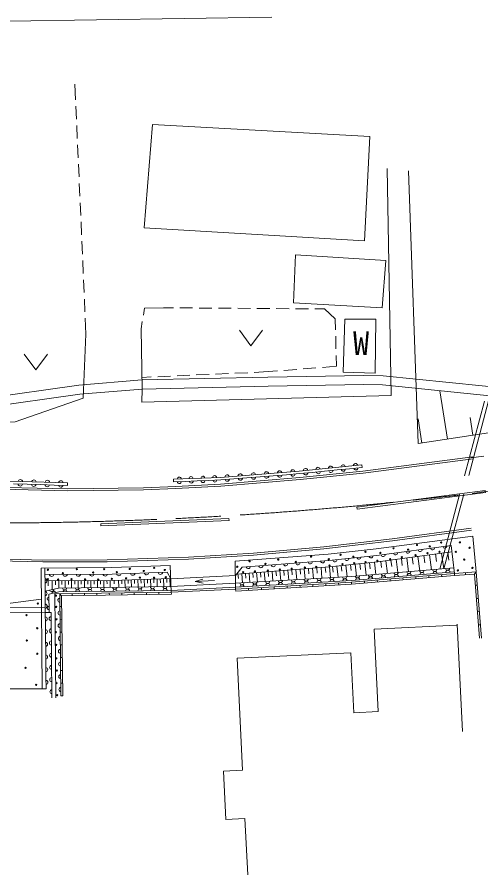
# Model space of a CAD drawing. Units: millimetres, scale not verified. Extents: x 40000 to 680000, y 20000 to 380000.
# Drawn here: x 375120 to 411152, y 250083 to 316761 of the extents above; entities that cross this region are included whole.
import ezdxf
from ezdxf.enums import TextEntityAlignment as Align

# ---------------------------------------------------------------- set-up
doc = ezdxf.new("R2010")
doc.units = ezdxf.units.MM
doc.header["$LTSCALE"] = 1000
doc.linetypes.add('CHAIN', pattern=[18.5, 12, -1.5, 3.5, -1.5])
doc.linetypes.add('DASHED', pattern=[7.5, 6, -1.5])
for name, color, linetype, lineweight in [('M-BGD', 7, 'Continuous', 13), ('M-BGD-EXST', 7, 'Continuous', 13), ('M-BMK', 2, 'CHAIN', 13), ('M-STR-HTXT', 7, 'Continuous', 13), ('M-STR-STRC', 7, 'Continuous', 13)]:
    doc.layers.add(name, color=color, linetype=linetype, lineweight=lineweight)
doc.styles.add('ＭＳ ゴシック', font='')
doc.styles.get('ＭＳ ゴシック').set_extended_font_data('MS Gothic')

msp = doc.modelspace()

# ---------------------------------------------------------------- linework, layer by layer
at = {"layer": 'M-BGD'}
for p, q in [((379662, 310332), (379608, 311560)), ((379728, 308833), (379684, 309832)), ((379794, 307335), (379750, 308334)), ((379860, 305836), (379816, 306835)), ((379927, 304337), (379883, 305336)), ((379993, 302839), (379949, 303838)), ((380059, 301340), (380015, 302339)), ((380125, 299842), (380081, 300841)), ((380191, 298343), (380147, 299342)), ((380258, 296845), (380213, 297844)), ((380324, 295346), (380280, 296345)), ((380390, 293848), (380346, 294847)), ((384926, 293582), (385019, 294137)), ((385019, 294137), (386504, 294167)), ((386504, 294167), (387256, 294162)), ((387756, 294158), (388756, 294151)), ((389256, 294147), (390256, 294140)), ((390756, 294137), (391756, 294130)), ((392256, 294126), (393256, 294119)), ((393756, 294115), (394756, 294108)), ((395256, 294105), (396256, 294098)), ((396756, 294094), (397756, 294087)), ((398256, 294083), (399008, 294078)), ((399008, 294078), (399840, 293306)), ((380466, 292120), (380412, 293348)), ((384751, 292533), (384844, 293089)), ((399840, 293306), (399860, 292464)), ((384840, 287853), (384751, 292533)), ((399872, 291964), (399896, 290964)), ((399908, 290465), (399929, 289623)), ((398338, 289498), (397341, 289420)), ((399929, 289623), (398837, 289537)), ((385543, 288789), (384823, 288757)), ((387042, 288856), (386043, 288812)), ((388540, 288923), (387541, 288878)), ((390039, 288990), (389040, 288945)), ((391538, 289056), (390538, 289012)), ((393036, 289123), (392037, 289078)), ((394256, 289177), (393536, 289145)), ((395348, 289263), (394256, 289177)), ((396843, 289380), (395846, 289302)), ((408554, 283954), (407976, 287714)), ((406577, 283650), (406288, 285530)), ((410531, 284258), (410321, 285625)), ((410387, 282491), (411376, 282642)), ((399006, 281465), (398034, 281369)), ((399978, 281562), (399006, 281465)), ((400951, 281658), (399978, 281562)), ((401923, 281755), (400951, 281658)), ((401903, 281954), (401923, 281755)), ((387258, 280832), (387267, 280632)), ((390020, 280747), (389102, 280708)), ((390938, 280785), (390020, 280747)), ((391958, 280866), (390938, 280785)), ((392979, 280948), (391958, 280866)), ((394000, 281029), (392979, 280948)), ((395020, 281110), (394000, 281029)), ((396041, 281191), (395020, 281110)), ((397062, 281273), (396041, 281191)), ((398034, 281369), (397062, 281273)), ((375889, 280447), (374840, 280476)), ((376937, 280418), (375889, 280447)), ((377985, 280388), (376937, 280418)), ((379033, 280359), (377985, 280388)), ((379039, 280559), (379033, 280359)), ((388184, 280670), (387267, 280632)), ((389102, 280708), (388184, 280670)), ((410800, 273630), (410536, 276425)), ((405398, 274726), (405543, 273652)), ((405828, 274783), (405901, 274236)), ((406266, 274842), (406416, 273725)), ((406713, 274902), (406789, 274333)), ((407168, 274964), (407325, 273802)), ((407633, 275026), (407713, 274434)), ((408107, 275090), (408270, 273881)), ((408591, 275155), (408674, 274538)), ((387099, 272050), (387018, 274123)), ((392094, 272295), (392056, 274460)), ((399623, 274048), (399668, 273622)), ((399964, 274084), (400056, 273216)), ((400311, 274121), (400358, 273679)), ((400664, 274159), (400760, 273258)), ((401025, 274197), (401074, 273739)), ((401391, 274236), (401490, 273311)), ((401761, 274275), (401811, 273809)), ((402134, 274315), (402235, 273374)), ((402511, 274355), (402561, 273880)), ((402891, 274396), (402993, 273438)), ((403373, 274454), (403439, 273967)), ((403763, 274506), (403896, 273514)), ((404160, 274559), (404228, 274053)), ((404564, 274614), (404703, 273581)), ((404977, 274669), (405048, 274143)), ((377063, 264546), (376973, 273932)), ((377288, 272446), (377273, 273934)), ((382490, 273465), (377278, 273434)), ((392280, 273474), (392308, 273117)), ((392566, 273496), (392621, 272777)), ((392854, 273519), (392882, 273156)), ((393143, 273541), (393200, 272811)), ((393435, 273564), (393464, 273196)), ((393729, 273586), (393786, 272846)), ((394025, 273609), (394054, 273236)), ((394324, 273632), (394382, 272881)), ((394624, 273655), (394653, 273277)), ((394926, 273679), (394985, 272917)), ((395231, 273702), (395261, 273318)), ((395538, 273726), (395598, 272953)), ((395847, 273750), (395877, 273360)), ((396159, 273774), (396219, 272990)), ((396472, 273798), (396503, 273403)), ((396788, 273822), (396849, 273027)), ((397106, 273847), (397137, 273446)), ((397427, 273871), (397489, 273065)), ((397749, 273896), (397781, 273490)), ((398074, 273921), (398138, 273103)), ((398402, 273947), (398434, 273534)), ((398732, 273972), (398796, 273142)), ((399064, 273998), (399096, 273580)), ((399386, 274023), (399460, 273181)), ((408113, 273266), (408100, 273415)), ((409100, 273499), (410800, 273630)), ((409112, 273350), (409100, 273499)), ((409112, 273350), (410662, 273469)), ((409962, 273415), (409950, 273565)), ((410662, 273469), (410800, 273630)), ((411046, 268484), (410662, 273469)), ((410800, 273630), (411195, 268495)), ((377533, 272935), (377535, 272563)), ((377830, 272937), (377834, 272261)), ((378101, 272939), (378103, 272631)), ((378351, 272940), (378354, 272376)), ((378601, 272942), (378602, 272661)), ((378851, 272943), (378854, 272383)), ((379101, 272945), (379102, 272666)), ((379351, 272946), (379354, 272391)), ((379601, 272948), (379602, 272671)), ((379851, 272949), (379854, 272398)), ((380101, 272951), (380102, 272676)), ((380351, 272952), (380354, 272405)), ((380601, 272954), (380602, 272681)), ((380851, 272955), (380854, 272412)), ((381101, 272957), (381102, 272686)), ((381351, 272958), (381354, 272419)), ((381601, 272960), (381602, 272691)), ((381851, 272961), (381854, 272426)), ((382101, 272963), (382102, 272696)), ((382351, 272964), (382354, 272433)), ((382658, 272971), (382667, 272703)), ((382992, 272982), (383011, 272442)), ((383242, 272991), (383252, 272718)), ((383492, 273000), (383511, 272449)), ((383742, 273008), (383751, 272731)), ((383992, 273017), (384011, 272456)), ((384242, 273026), (384251, 272743)), ((384491, 273034), (384511, 272463)), ((384741, 273043), (384751, 272755)), ((384991, 273052), (385011, 272471)), ((385241, 273060), (385251, 272767)), ((385491, 273069), (385511, 272478)), ((385741, 273078), (385751, 272779)), ((385991, 273086), (386011, 272485)), ((386240, 273095), (386251, 272792)), ((386490, 273104), (386511, 272492)), ((386740, 273112), (386751, 272804)), ((386990, 273121), (387011, 272499)), ((387059, 273088), (392075, 273356)), ((388963, 272887), (389555, 273065)), ((388963, 272887), (390461, 272957)), ((388963, 272887), (389569, 272765)), ((400108, 272618), (400099, 272768)), ((401112, 272678), (401100, 272827)), ((402113, 272762), (402100, 272911)), ((403113, 272846), (403100, 272995)), ((404113, 272930), (404100, 273079)), ((405113, 273014), (405100, 273163)), ((406113, 273098), (406100, 273247)), ((407113, 273182), (407100, 273331)), ((377297, 271459), (377288, 272446)), ((377290, 272134), (378325, 272376)), ((377599, 271898), (378362, 272076)), ((387099, 272050), (378038, 271922)), ((378325, 272376), (387093, 272500)), ((378362, 272076), (387097, 272200)), ((387099, 272050), (392094, 272295)), ((387099, 272050), (387101, 271900)), ((392094, 272295), (392102, 272146)), ((392102, 272146), (392094, 272295)), ((393103, 272205), (393094, 272354)), ((394104, 272264), (394095, 272413)), ((395104, 272323), (395096, 272472)), ((396105, 272382), (396096, 272532)), ((397106, 272441), (397097, 272591)), ((398107, 272500), (398098, 272650)), ((399107, 272559), (399098, 272709)), ((410729, 272592), (410879, 272603)), ((377306, 270472), (377297, 271459)), ((377606, 270475), (377593, 271896)), ((378117, 263842), (378038, 271922)), ((378578, 271780), (378426, 271927)), ((378426, 271927), (378526, 263998)), ((379392, 271791), (379390, 271941)), ((380356, 271805), (380353, 271955)), ((381319, 271818), (381317, 271968)), ((382283, 271832), (382281, 271982)), ((383247, 271845), (383244, 271995)), ((384210, 271859), (384208, 272009)), ((385174, 271873), (385172, 272023)), ((386138, 271886), (386135, 272036)), ((410808, 271565), (410958, 271576)), ((378589, 270938), (378439, 270936)), ((377306, 270471), (377752, 270475)), ((377316, 269485), (377306, 270472)), ((377817, 263839), (377752, 270475)), ((410887, 270538), (411037, 270549)), ((377325, 268497), (377316, 269485)), ((378601, 269947), (378451, 269945)), ((409249, 269500), (402859, 269189)), ((409729, 261238), (409325, 269559)), ((410967, 269511), (411116, 269522)), ((378614, 268956), (378464, 268954)), ((403170, 262777), (402859, 269189)), ((377335, 267510), (377325, 268497)), ((377344, 266523), (377335, 267510)), ((378626, 267965), (378476, 267963)), ((378639, 266974), (378489, 266972)), ((392217, 266925), (401062, 267355)), ((392641, 258216), (392217, 266925)), ((401062, 267355), (401290, 262685)), ((377353, 265536), (377344, 266523)), ((377363, 264548), (377353, 265536)), ((378651, 265982), (378501, 265981)), ((378664, 264991), (378514, 264989)), ((374378, 264550), (377363, 264548)), ((378676, 264000), (378526, 263998)), ((401290, 262685), (403170, 262777)), ((391158, 258144), (392641, 258216)), ((391158, 258144), (391340, 254396)), ((391340, 254396), (392823, 254468)), ((393036, 250083), (392823, 254468))]:
    msp.add_line(p, q, dxfattribs=at)
at = {"layer": 'M-BGD', "linetype": 'DASHED'}
for p, q in [((407953, 273855), (411582, 287441)), ((408271, 273881), (411872, 287363)), ((387093, 272500), (392086, 272746)), ((392091, 272445), (387097, 272200)), ((377303, 270872), (374300, 270905)), ((377306, 270472), (374305, 270505))]:
    msp.add_line(p, q, dxfattribs=at)
at = {"layer": 'M-BGD'}
for points in [[(385638, 308407), (402538, 307486), (402122, 299378), (384985, 300387)], [(396744, 298277), (396594, 294551), (403478, 294166), (403757, 297835)], [(400577, 293275), (400455, 289152), (402936, 289082), (402988, 293293)]]:
    msp.add_lwpolyline(points, close=True, dxfattribs=at)
for points in [[(302652, 305703), (303157, 288304), (321245, 288007), (326205, 287858), (333571, 286878), (351154, 286670), (351570, 284769), (367787, 285096), (374974, 285304), (380261, 287145), (380466, 292120)], [(384840, 287853), (384817, 286820), (404173, 287352), (403873, 305005)], [(405530, 304801), (406282, 283605), (411230, 284362), (446322, 289765), (482071, 295369), (526170, 301817)], [(345781, 288020), (357522, 287773), (360956, 286368), (370280, 286865), (372556, 287124), (379905, 288156), (384804, 288561), (394610, 288771), (402069, 288912), (403562, 288876), (416373, 287572), (426094, 289215), (438583, 291451)], [(345766, 287312), (357376, 287067), (360835, 285652), (370339, 286159), (372645, 286421), (379983, 287451), (384840, 287853), (394624, 288063), (402067, 288203), (403517, 288168), (416397, 286857), (426216, 288517), (438708, 290753)], [(379039, 280559), (371703, 280764), (363730, 281086), (356409, 281391)], [(401903, 281954), (397044, 281472), (390926, 280985), (387258, 280832)], [(410536, 276425), (403019, 275415), (399295, 275019), (392056, 274460)], [(392075, 273356), (392609, 274001), (399341, 274521), (403079, 274918), (408837, 275692), (409100, 273499)], [(408903, 275197), (403139, 274422), (399386, 274023), (392166, 273466)], [(376973, 273932), (382480, 273965), (387018, 274123)], [(387059, 273088), (386785, 273614), (382490, 273465)], [(392086, 272746), (401068, 273276), (409063, 273948)], [(392091, 272445), (401089, 272977), (409088, 273649)], [(392094, 272295), (401100, 272827), (409100, 273499)], [(377283, 272934), (382500, 272965), (387057, 273123)], [(392102, 272146), (401111, 272677), (409113, 273350)], [(376996, 271513), (371026, 270731), (353139, 268812), (341218, 269339)], [(378676, 264000), (378578, 271780), (387101, 271900)]]:
    msp.add_lwpolyline(points, dxfattribs=at)
for centre in [(404366, 275468), (405494, 275364), (406190, 275726), (407184, 275613), (408059, 275921), (409524, 275932), (410275, 275513), (397961, 274824), (400254, 274971), (401245, 274813), (402183, 275201), (403342, 275110), (405010, 274775), (406084, 274928), (407000, 275094), (407941, 275204), (409198, 275196), (392224, 274032), (393182, 274458), (394407, 274256), (395410, 274589), (396774, 274417), (398364, 274028), (399336, 274620), (399389, 274128), (400399, 274235), (401309, 274306), (402199, 274385), (403110, 274504), (404107, 274634), (409863, 274591), (377507, 273800), (378672, 273546), (379768, 273844), (381020, 273587), (381883, 273846), (382869, 273614), (383866, 273867), (384955, 273706), (385769, 273951), (386585, 273783), (392680, 273609), (393596, 273669), (394600, 273736), (395532, 273816), (396452, 273880), (397482, 273969), (409369, 273749), (410496, 273943), (377497, 273069), (378299, 273043), (379339, 273060), (380395, 273054), (381421, 273042), (382485, 273096), (383587, 273135), (384661, 273187), (385757, 273177), (386669, 273219), (378135, 271789), (376726, 271170), (378146, 270911), (375844, 270274), (378166, 269948), (376683, 269254), (378116, 268942), (375876, 268298), (378153, 267958), (376686, 267275), (378162, 266906), (375777, 266179), (378204, 265960), (376595, 264849), (378177, 264983), (378220, 264050)]:
    msp.add_circle(centre, 50, dxfattribs=at)
for centre, radius, start, end in [((401419, 281892), 163, 10.34003, 180.98455), ((394496, 281247), 172, 11.86795, 177.23806), ((395516, 281328), 172, 11.86981, 177.2362), ((396536, 281409), 172, 11.86943, 177.23658), ((397531, 281507), 163, 10.34044, 180.98414), ((398503, 281603), 163, 10.34003, 180.98455), ((398519, 281431), 163, 190.36276, 0.96261), ((399475, 281700), 163, 10.33805, 180.98481), ((399491, 281527), 163, 190.36317, 0.9622), ((400447, 281796), 163, 10.34044, 180.98414), ((400463, 281623), 163, 190.36119, 0.96246), ((401435, 281720), 163, 190.36119, 0.96246), ((375370, 280635), 177, 7.11325, 169.68312), ((376418, 280606), 177, 7.11325, 169.68312), ((377466, 280576), 177, 7.11325, 169.68312), ((378514, 280547), 177, 7.11325, 169.68312), ((387717, 280848), 153, 3.50425, 181.28118), ((388634, 280886), 153, 3.50676, 181.27838), ((389550, 280924), 153, 3.50474, 181.27855), ((389561, 280731), 153, 183.56283, 1.22063), ((390467, 280963), 153, 3.50676, 181.27838), ((390479, 280769), 153, 183.56485, 1.22046), ((391437, 281003), 172, 11.86943, 177.23658), ((391446, 280848), 172, 191.92015, 357.18507), ((392457, 281085), 172, 11.86752, 177.23685), ((392467, 280929), 172, 191.922, 357.18321), ((393477, 281166), 172, 11.86789, 177.23647), ((393488, 281010), 172, 191.91977, 357.18544), ((394508, 281091), 172, 191.92015, 357.18507), ((395529, 281173), 172, 191.922, 357.18321), ((396550, 281254), 172, 191.91977, 357.18544), ((397546, 281334), 163, 190.36276, 0.96261), ((375365, 280489), 177, 187.12198, 349.67422), ((376414, 280459), 177, 187.12198, 349.67422), ((377462, 280430), 177, 187.12386, 349.67234), ((378510, 280401), 177, 187.12203, 349.67254), ((387725, 280654), 153, 183.56358, 1.22142), ((388643, 280692), 153, 183.56283, 1.22063), ((406436, 275382), 162, 191.8383, 3.47064), ((407396, 275511), 162, 191.83846, 3.4722), ((408355, 275640), 162, 191.83846, 3.4722), ((401677, 274776), 157, 188.55891, 3.59329), ((402611, 274875), 157, 188.55844, 3.59417), ((403557, 274995), 162, 191.83846, 3.4722), ((404517, 275124), 162, 191.83806, 3.47304), ((405477, 275253), 162, 191.83846, 3.4722), ((393089, 274050), 161, 188.37432, 0.44779), ((394051, 274124), 161, 188.37332, 0.44738), ((395012, 274198), 161, 188.3753, 0.44715), ((395974, 274272), 161, 188.37432, 0.44779), ((396936, 274346), 161, 188.37421, 0.44615), ((397897, 274420), 161, 188.37343, 0.44902), ((398859, 274495), 161, 188.37383, 0.44652), ((399807, 274577), 157, 188.55844, 3.59417), ((400742, 274677), 157, 188.55891, 3.59329), ((377799, 273462), 176, 188.73036, 351.95889), ((378842, 273469), 176, 188.73036, 351.95889), ((379884, 273475), 176, 188.73222, 351.95867), ((380926, 273481), 176, 188.73036, 351.95889), ((381969, 273488), 176, 188.73034, 351.96055), ((383026, 273516), 182, 192.08564, 351.88805), ((384100, 273553), 182, 192.08564, 351.88805), ((385173, 273590), 182, 192.08484, 351.8891), ((386247, 273627), 182, 192.08562, 351.88965), ((402565, 273420), 168, 190.99313, 358.61444), ((403565, 273504), 168, 190.99352, 358.61405), ((404564, 273588), 168, 190.99352, 358.61405), ((404590, 273253), 168, 11.02183, 178.58677), ((405563, 273672), 168, 190.99507, 358.61417), ((405590, 273337), 168, 11.01942, 178.58784), ((406563, 273756), 168, 190.99352, 358.61405), ((406590, 273421), 168, 11.02222, 178.58638), ((407562, 273840), 168, 190.99352, 358.61405), ((407590, 273505), 168, 11.02183, 178.58677), ((408562, 273924), 168, 190.99313, 358.61444), ((408589, 273589), 168, 11.01942, 178.58784), ((377268, 272940), 165, 275.84098, 85.24878), ((392584, 272793), 168, 189.38943, 357.36813), ((393582, 272851), 168, 189.39029, 357.36697), ((394580, 272910), 168, 189.39029, 357.36697), ((394591, 272575), 168, 9.49064, 177.26648), ((395578, 272969), 168, 189.38977, 357.36779), ((395591, 272634), 168, 9.4915, 177.26532), ((396576, 273028), 168, 189.38943, 357.36813), ((396591, 272693), 168, 9.4915, 177.26532), ((397574, 273087), 168, 189.39029, 357.36697), ((397591, 272752), 168, 9.49064, 177.26648), ((398572, 273146), 168, 189.39029, 357.36697), ((398591, 272811), 168, 9.4915, 177.26532), ((399570, 273205), 168, 189.38977, 357.36779), ((399591, 272870), 168, 9.4915, 177.26532), ((400568, 273264), 168, 189.38943, 357.36813), ((400590, 272929), 168, 9.49064, 177.26648), ((401566, 273336), 168, 190.99538, 358.61219), ((401591, 273000), 168, 11.02136, 178.58758), ((402590, 273084), 168, 11.01942, 178.58784), ((403590, 273169), 168, 11.01989, 178.58703), ((377277, 271953), 165, 275.84101, 85.25047), ((377801, 272284), 180, 202.64897, 3.70464), ((377976, 272005), 132, 5.29007, 201.06459), ((378812, 272396), 163, 185.34755, 356.27332), ((378847, 272071), 162, 5.13611, 176.48291), ((379786, 272410), 163, 185.3475, 356.27162), ((379818, 272085), 162, 5.13804, 176.48273), ((380760, 272423), 163, 185.3475, 356.27162), ((380788, 272099), 162, 5.13611, 176.48291), ((381735, 272437), 163, 185.34944, 356.27144), ((381759, 272112), 162, 5.13522, 176.48403), ((382709, 272451), 163, 185.3475, 356.27162), ((382730, 272126), 162, 5.13527, 176.48573), ((383683, 272465), 163, 185.34944, 356.27144), ((383700, 272140), 162, 5.13585, 176.48316), ((384657, 272478), 163, 185.3475, 356.27162), ((384671, 272153), 162, 5.13779, 176.48298), ((385631, 272492), 163, 185.34755, 356.27332), ((385641, 272167), 162, 5.1359, 176.48487), ((386605, 272506), 163, 185.3475, 356.27162), ((386612, 272181), 162, 5.13611, 176.48291), ((392592, 272457), 168, 9.4915, 177.26532), ((393592, 272516), 168, 9.4915, 177.26532), ((377572, 271542), 122, 76.96812, 283.65462), ((378448, 271432), 166, 96.24537, 265.20031), ((377286, 270965), 165, 275.84098, 85.24878), ((377576, 270830), 122, 76.96812, 283.65462), ((377296, 269978), 165, 275.84101, 85.25047), ((377765, 270001), 158, 93.53259, 267.58157), ((378461, 270441), 166, 96.2441, 265.20135), ((378473, 269450), 166, 96.24624, 265.19921), ((377305, 268991), 165, 275.8429, 85.24859), ((377774, 269053), 158, 93.53234, 267.58182), ((377315, 268004), 165, 275.84164, 85.24962), ((377783, 268105), 158, 93.53234, 267.58182), ((378486, 268459), 166, 96.24349, 265.20219), ((378498, 267467), 166, 96.24599, 265.19946), ((377324, 267016), 165, 275.84352, 85.24774), ((377793, 267157), 158, 93.53168, 267.58271), ((377333, 266029), 165, 275.84164, 85.24962), ((377802, 266209), 158, 93.53448, 267.57968), ((378511, 266476), 166, 96.2441, 265.20135), ((377811, 265261), 158, 93.53234, 267.58182), ((378523, 265485), 166, 96.24346, 265.2005), ((377343, 265042), 165, 275.8429, 85.24859), ((377820, 264313), 158, 93.53161, 267.58098), ((378536, 264494), 166, 96.24599, 265.19946)]:
    msp.add_arc(centre, radius, start, end, dxfattribs=at)
at = {"layer": 'M-BGD-EXST'}
for p, q in [((392387, 292418), (393287, 291218)), ((393287, 291218), (394187, 292418)), ((375674, 290550), (376574, 289350)), ((376574, 289350), (377474, 290550))]:
    msp.add_line(p, q, dxfattribs=at)
at = {"layer": 'M-BMK'}
msp.add_line((471900, 288358), (410476, 279739), dxfattribs=at)
msp.add_arc((372868, 585553), 308118, 270.2042, 277.01076, dxfattribs=at)
at = {"layer": 'M-STR-HTXT'}
msp.add_lwpolyline([(360241, 286154), (360831, 316246), (394908, 316761)], dxfattribs=at)
at = {"layer": 'M-STR-STRC'}
for p, q in [((401539, 278522), (411504, 279812)), ((381615, 277228), (391583, 277637))]:
    msp.add_line(p, q, dxfattribs=at)
for points in [[(298603, 283397), (307015, 283042), (338742, 281623), (352674, 281029), (363798, 280538), (371862, 280258), (379057, 280086), (384934, 280170), (387454, 280276), (390928, 280460), (397090, 280980), (401992, 281455), (410538, 282575)], [(298596, 283247), (307008, 282892), (338735, 281473), (352668, 280879), (363792, 280388), (371858, 280108), (379056, 279936), (384938, 280021), (387461, 280126), (390938, 280310), (397103, 280830), (402009, 281306), (410558, 282426)], [(411504, 279812), (411485, 279961), (401520, 278670), (401539, 278522)], [(298392, 277684), (302630, 277502), (307175, 277315), (324858, 276531), (350411, 275418), (367170, 274719), (373556, 274506), (377111, 274406), (382125, 274413), (388429, 274633), (393498, 274936), (398957, 275432), (404288, 276050), (410423, 276880)], [(307631, 277445), (324865, 276681), (350417, 275568), (367175, 274869), (373561, 274656), (377113, 274556), (382122, 274563), (388422, 274782), (393487, 275086), (398942, 275582), (404270, 276199), (410403, 277029)], [(391583, 277637), (391577, 277786), (381609, 277378), (381615, 277228)]]:
    msp.add_lwpolyline(points, dxfattribs=at)

# ---------------------------------------------------------------- texts
at = {"layer": 'M-BGD-EXST', "style": 'ＭＳ ゴシック'}
msp.add_text('W', height=1833, dxfattribs=at).set_placement((401847, 289949), align=Align.BOTTOM_CENTER)

doc.saveas('drawing.dxf')
